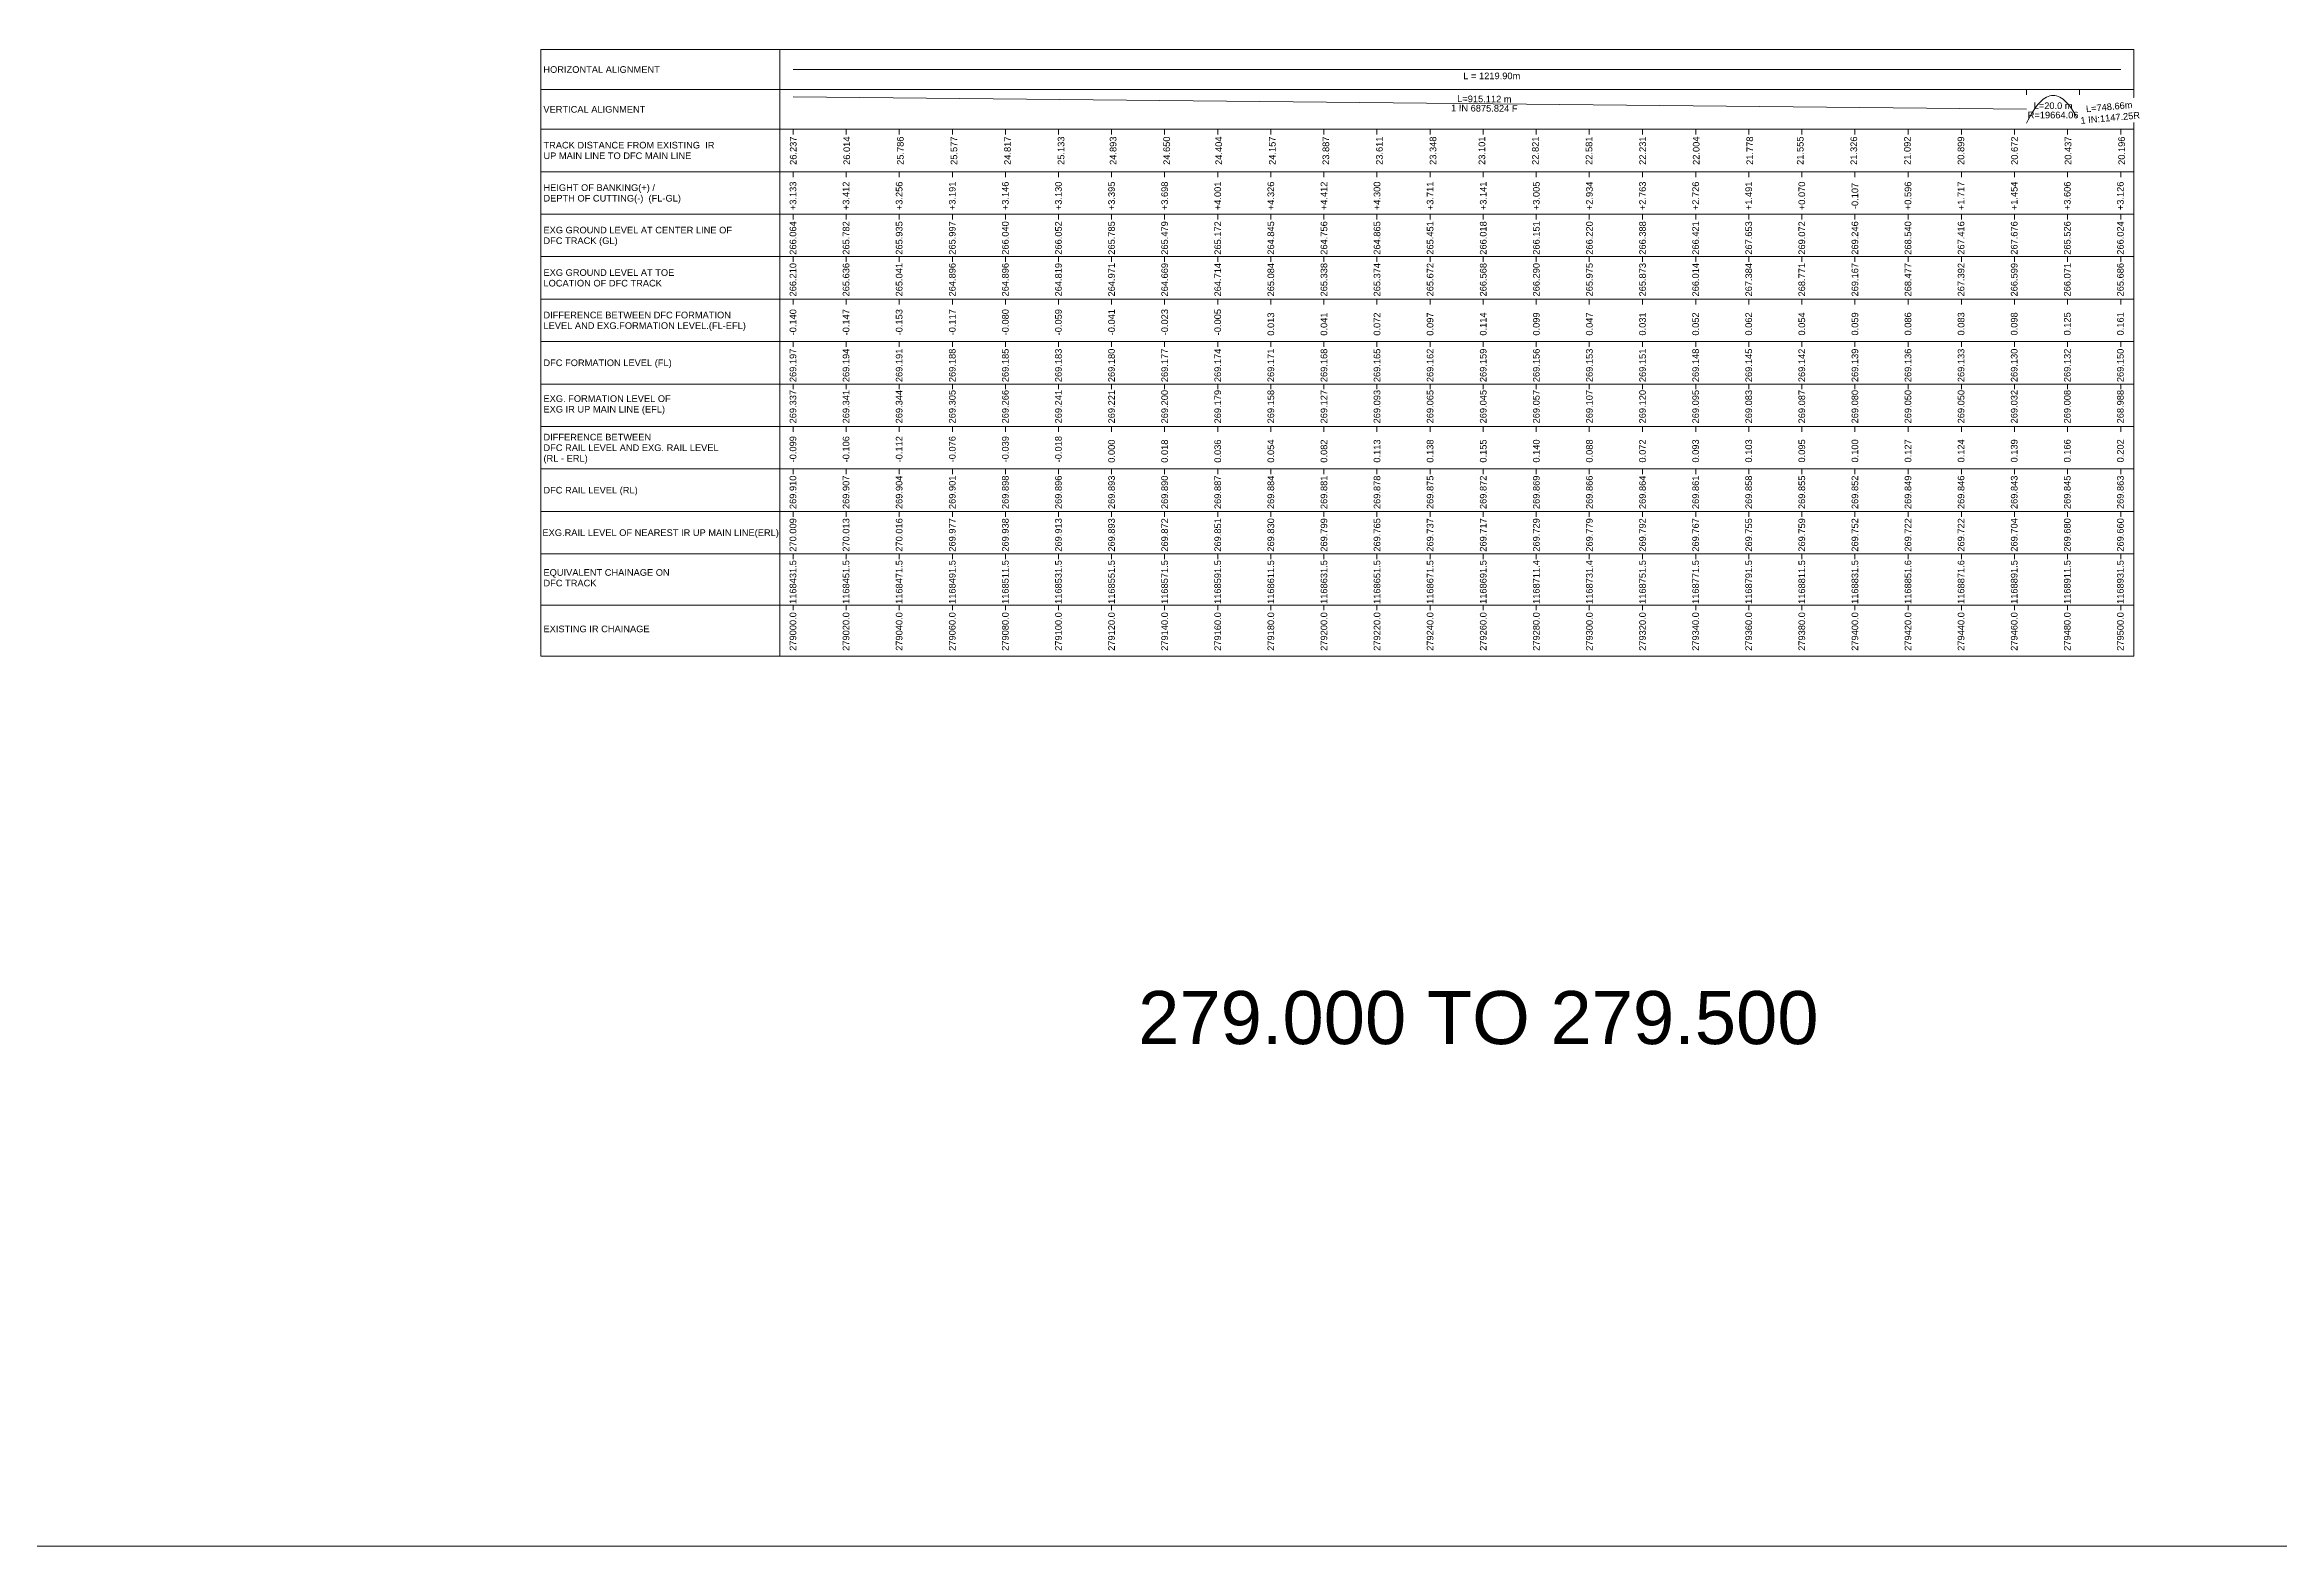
# Model space of a CAD drawing. Header units: feet. Extents: x -298 to 9968, y -12569 to -11656.
# Drawn here: x 1718 to 2560, y -12569 to -12003 of the extents above; entities that cross this region are included whole.
import ezdxf
from ezdxf.enums import TextEntityAlignment as Align

# ---------------------------------------------------------------- set-up
doc = ezdxf.new("R2010")
doc.units = ezdxf.units.FT
doc.header["$MEASUREMENT"] = 0
doc.layers.get('0').update_dxf_attribs({"lineweight": 0})
for name, color, linetype, lineweight in [('LS CUT FILL', 10, 'Continuous', 0), ('LS DIFF. EXG.RL & PRO. RL', 10, 'Continuous', 0), ('LS DIFF. PFL & EFL', 10, 'Continuous', 0), ('LS EXG GL', 7, 'Continuous', 0), ('LS EXG GL AT PRO TOE', 7, 'Continuous', 0), ('LS EXG IR CH', 7, 'Continuous', 0), ('LS EXG RL', 7, 'Continuous', 0), ('LS EXG. FL', 7, 'Continuous', 0), ('LS EXG. GL', 7, 'Continuous', 0), ('LS EXG. GL AT PRO. TOE', 7, 'Continuous', 0), ('LS EXG. IR CH', 7, 'Continuous', 0), ('LS EXG. RL', 7, 'Continuous', 0), ('LS FRAME', 7, 'Continuous', 0), ('LS PFL-EFL', 10, 'Continuous', 0), ('LS PRL-ERL', 10, 'Continuous', 0), ('LS PRO DFCC CHAINAGE', 10, 'Continuous', 0), ('LS PRO RAIL LEVEL', 10, 'Continuous', 0), ('LS PRO. CUT & FILL', 10, 'Continuous', 0), ('LS PRO. DFCC CH', 10, 'Continuous', 0), ('LS PRO. FL', 10, 'Continuous', 0), ('LS PRO. RL', 10, 'Continuous', 0), ('LS TICKS', 7, 'Continuous', 0), ('LS TRACK CENTER', 10, 'Continuous', 0), ("LS TRACK CENTER's", 10, 'Continuous', 0)]:
    doc.layers.add(name, color=color, linetype=linetype, lineweight=lineweight)
for name, color, linetype in [('LS HORIZONTAL ALIGNMENT', 10, 'Continuous'), ('LS VERTICAL ALIGNMENT', 10, 'Continuous'), ('ref text', 3, 'Continuous')]:
    doc.layers.add(name, color=color, linetype=linetype)
doc.styles.get("Standard").update_dxf_attribs({"font": 'arial.ttf'})
doc.styles.add('Style-Arial', font='arial.ttf')

msp = doc.modelspace()

# ---------------------------------------------------------------- linework, layer by layer
msp.add_lwpolyline([(1905, -12005), (1995, -12005)])
at = {"layer": 'LS FRAME'}
for points in [[(1995, -12233.54), (1905, -12233.54), (1905, -12005)], [(1995, -12020), (1905, -12020)], [(1995, -12035), (1905, -12035)], [(1995, -12051), (1905, -12051)], [(1905, -12051), (1995, -12051)], [(1995, -12067), (1905, -12067)], [(1905, -12067), (1995, -12067)], [(1995, -12083), (1905, -12083)], [(1905, -12083), (1995, -12083)], [(1995, -12099), (1905, -12099)], [(1995, -12115), (1905, -12115)], [(1905, -12115), (1995, -12115)], [(1995, -12131), (1905, -12131)], [(1905, -12131), (1995, -12131)], [(1995, -12147), (1905, -12147)], [(1905, -12147), (1995, -12147)], [(1995, -12163), (1905, -12163)], [(1905, -12163), (1995, -12163)], [(1995, -12179), (1905, -12179)], [(1995, -12195), (1905, -12195)], [(1995, -12214.27), (1905, -12214.27)]]:
    msp.add_lwpolyline(points, dxfattribs=at)
at = {"layer": 'LS FRAME', "color": 7, "linetype": 'Continuous', "lineweight": 0, "flags": 128}
for points in [[(1995, -12020), (2505.1, -12020), (2505.1, -12005), (1995, -12005), (1995, -12020)], [(1995, -12035), (2505.1, -12035), (2505.1, -12020), (1995, -12020), (1995, -12035)], [(1995, -12051), (2505.1, -12051), (2505.1, -12035), (1995, -12035), (1995, -12051)], [(1995, -12067), (2505.1, -12067), (2505.1, -12051), (1995, -12051), (1995, -12067)], [(1995, -12083), (2505.1, -12083), (2505.1, -12067), (1995, -12067), (1995, -12083)], [(1995, -12099), (2505.1, -12099), (2505.1, -12083), (1995, -12083), (1995, -12099)], [(1995, -12115), (2505.1, -12115), (2505.1, -12099), (1995, -12099), (1995, -12115)], [(1995, -12131), (2505.1, -12131), (2505.1, -12115), (1995, -12115), (1995, -12131)], [(1995, -12147), (2505.1, -12147), (2505.1, -12131), (1995, -12131), (1995, -12147)], [(1995, -12163), (2505.1, -12163), (2505.1, -12147), (1995, -12147), (1995, -12163)], [(1995, -12179), (2505.1, -12179), (2505.1, -12163), (1995, -12163), (1995, -12179)], [(1995, -12195), (2505.1, -12195), (2505.1, -12179), (1995, -12179), (1995, -12195)], [(1995, -12214.27), (2505.1, -12214.27), (2505.1, -12195), (1995, -12195), (1995, -12213)], [(1995, -12233.54), (2505.1, -12233.54), (2505.1, -12214.27), (1995, -12214.27), (1995, -12232.27)]]:
    msp.add_lwpolyline(points, close=True, dxfattribs=at)
at = {"layer": 'LS FRAME', "color": 7, "linetype": 'Continuous', "lineweight": 0}
msp.add_3dface([(1995, -12099), (1915, -12099), (1915, -12099)], dxfattribs=at)
at = {"layer": 'LS HORIZONTAL ALIGNMENT', "color": 1, "lineweight": 0, "flags": 128}
msp.add_lwpolyline([(2000, -12012.5), (2500.1, -12012.5)], dxfattribs=at)
at = {"layer": 'LS TICKS', "color": 7, "linetype": 'Continuous', "lineweight": 0, "flags": 128}
for points in [[(2464.64, -12022), (2464.64, -12020)], [(2484.64, -12022), (2484.64, -12020)], [(2000, -12037), (2000, -12035)], [(2020.01, -12037), (2020.01, -12035)], [(2040.01, -12037), (2040.01, -12035)], [(2060.03, -12037), (2060.03, -12035)], [(2080.03, -12037), (2080.03, -12035)], [(2099.99, -12037), (2099.99, -12035)], [(2119.99, -12037), (2119.99, -12035)], [(2139.98, -12037), (2139.98, -12035)], [(2159.98, -12037), (2159.98, -12035)], [(2179.98, -12037), (2179.98, -12035)], [(2199.94, -12037), (2199.94, -12035)], [(2219.94, -12037), (2219.94, -12035)], [(2239.98, -12037), (2239.98, -12035)], [(2259.98, -12037), (2259.98, -12035)], [(2279.89, -12037), (2279.89, -12035)], [(2299.89, -12037), (2299.89, -12035)], [(2320.01, -12037), (2320.01, -12035)], [(2340.01, -12037), (2340.01, -12035)], [(2360.02, -12037), (2360.02, -12035)], [(2380.02, -12037), (2380.02, -12035)], [(2400, -12037), (2400, -12035)], [(2420.07, -12037), (2420.07, -12035)], [(2440.1, -12037), (2440.1, -12035)], [(2460.06, -12037), (2460.06, -12035)], [(2480.07, -12037), (2480.07, -12035)], [(2500.1, -12037), (2500.1, -12035)], [(2000, -12053), (2000, -12051)], [(2020.01, -12053), (2020.01, -12051)], [(2040.01, -12053), (2040.01, -12051)], [(2060.03, -12053), (2060.03, -12051)], [(2080.03, -12053), (2080.03, -12051)], [(2099.99, -12053), (2099.99, -12051)], [(2119.99, -12053), (2119.99, -12051)], [(2139.98, -12053), (2139.98, -12051)], [(2159.98, -12053), (2159.98, -12051)], [(2179.98, -12053), (2179.98, -12051)], [(2199.94, -12053), (2199.94, -12051)], [(2219.94, -12053), (2219.94, -12051)], [(2239.98, -12053), (2239.98, -12051)], [(2259.98, -12053), (2259.98, -12051)], [(2279.89, -12053), (2279.89, -12051)], [(2299.89, -12053), (2299.89, -12051)], [(2320.01, -12053), (2320.01, -12051)], [(2340.01, -12053), (2340.01, -12051)], [(2360.02, -12053), (2360.02, -12051)], [(2380.02, -12053), (2380.02, -12051)], [(2400, -12053), (2400, -12051)], [(2420.07, -12053), (2420.07, -12051)], [(2440.1, -12053), (2440.1, -12051)], [(2460.06, -12053), (2460.06, -12051)], [(2480.07, -12053), (2480.07, -12051)], [(2500.1, -12053), (2500.1, -12051)], [(2000, -12069), (2000, -12067)], [(2020.01, -12069), (2020.01, -12067)], [(2040.01, -12069), (2040.01, -12067)], [(2060.03, -12069), (2060.03, -12067)], [(2080.03, -12069), (2080.03, -12067)], [(2099.99, -12069), (2099.99, -12067)], [(2119.99, -12069), (2119.99, -12067)], [(2139.98, -12069), (2139.98, -12067)], [(2159.98, -12069), (2159.98, -12067)], [(2179.98, -12069), (2179.98, -12067)], [(2199.94, -12069), (2199.94, -12067)], [(2219.94, -12069), (2219.94, -12067)], [(2239.98, -12069), (2239.98, -12067)], [(2259.98, -12069), (2259.98, -12067)], [(2279.89, -12069), (2279.89, -12067)], [(2299.89, -12069), (2299.89, -12067)], [(2320.01, -12069), (2320.01, -12067)], [(2340.01, -12069), (2340.01, -12067)], [(2360.02, -12069), (2360.02, -12067)], [(2380.02, -12069), (2380.02, -12067)], [(2400, -12069), (2400, -12067)], [(2420.07, -12069), (2420.07, -12067)], [(2440.1, -12069), (2440.1, -12067)], [(2460.06, -12069), (2460.06, -12067)], [(2480.07, -12069), (2480.07, -12067)], [(2500.1, -12069), (2500.1, -12067)], [(2000, -12085), (2000, -12083)], [(2020.01, -12085), (2020.01, -12083)], [(2040.01, -12085), (2040.01, -12083)], [(2060.03, -12085), (2060.03, -12083)], [(2080.03, -12085), (2080.03, -12083)], [(2099.99, -12085), (2099.99, -12083)], [(2119.99, -12085), (2119.99, -12083)], [(2139.98, -12085), (2139.98, -12083)], [(2159.98, -12085), (2159.98, -12083)], [(2179.98, -12085), (2179.98, -12083)], [(2199.94, -12085), (2199.94, -12083)], [(2219.94, -12085), (2219.94, -12083)], [(2239.98, -12085), (2239.98, -12083)], [(2259.98, -12085), (2259.98, -12083)], [(2279.89, -12085), (2279.89, -12083)], [(2299.89, -12085), (2299.89, -12083)], [(2320.01, -12085), (2320.01, -12083)], [(2340.01, -12085), (2340.01, -12083)], [(2360.02, -12085), (2360.02, -12083)], [(2380.02, -12085), (2380.02, -12083)], [(2400, -12085), (2400, -12083)], [(2420.07, -12085), (2420.07, -12083)], [(2440.1, -12085), (2440.1, -12083)], [(2460.06, -12085), (2460.06, -12083)], [(2480.07, -12085), (2480.07, -12083)], [(2500.1, -12085), (2500.1, -12083)], [(2000, -12101), (2000, -12099)], [(2020.01, -12101), (2020.01, -12099)], [(2040.01, -12101), (2040.01, -12099)], [(2060.03, -12101), (2060.03, -12099)], [(2080.03, -12101), (2080.03, -12099)], [(2099.99, -12101), (2099.99, -12099)], [(2119.99, -12101), (2119.99, -12099)], [(2139.98, -12101), (2139.98, -12099)], [(2159.98, -12101), (2159.98, -12099)], [(2179.98, -12101), (2179.98, -12099)], [(2199.94, -12101), (2199.94, -12099)], [(2219.94, -12101), (2219.94, -12099)], [(2239.98, -12101), (2239.98, -12099)], [(2259.98, -12101), (2259.98, -12099)], [(2279.89, -12101), (2279.89, -12099)], [(2299.89, -12101), (2299.89, -12099)], [(2320.01, -12101), (2320.01, -12099)], [(2340.01, -12101), (2340.01, -12099)], [(2360.02, -12101), (2360.02, -12099)], [(2380.02, -12101), (2380.02, -12099)], [(2400, -12101), (2400, -12099)], [(2420.07, -12101), (2420.07, -12099)], [(2440.1, -12101), (2440.1, -12099)], [(2460.06, -12101), (2460.06, -12099)], [(2480.07, -12101), (2480.07, -12099)], [(2500.1, -12101), (2500.1, -12099)], [(2000, -12117), (2000, -12115)], [(2020.01, -12117), (2020.01, -12115)], [(2040.01, -12117), (2040.01, -12115)], [(2060.03, -12117), (2060.03, -12115)], [(2080.03, -12117), (2080.03, -12115)], [(2099.99, -12117), (2099.99, -12115)], [(2119.99, -12117), (2119.99, -12115)], [(2139.98, -12117), (2139.98, -12115)], [(2159.98, -12117), (2159.98, -12115)], [(2179.98, -12117), (2179.98, -12115)], [(2199.94, -12117), (2199.94, -12115)], [(2219.94, -12117), (2219.94, -12115)], [(2239.98, -12117), (2239.98, -12115)], [(2259.98, -12117), (2259.98, -12115)], [(2279.89, -12117), (2279.89, -12115)], [(2299.89, -12117), (2299.89, -12115)], [(2320.01, -12117), (2320.01, -12115)], [(2340.01, -12117), (2340.01, -12115)], [(2360.02, -12117), (2360.02, -12115)], [(2380.02, -12117), (2380.02, -12115)], [(2400, -12117), (2400, -12115)], [(2420.07, -12117), (2420.07, -12115)], [(2440.1, -12117), (2440.1, -12115)], [(2460.06, -12117), (2460.06, -12115)], [(2480.07, -12117), (2480.07, -12115)], [(2500.1, -12117), (2500.1, -12115)], [(2000, -12133), (2000, -12131)], [(2020.01, -12133), (2020.01, -12131)], [(2040.01, -12133), (2040.01, -12131)], [(2060.03, -12133), (2060.03, -12131)], [(2080.03, -12133), (2080.03, -12131)], [(2099.99, -12133), (2099.99, -12131)], [(2119.99, -12133), (2119.99, -12131)], [(2139.98, -12133), (2139.98, -12131)], [(2159.98, -12133), (2159.98, -12131)], [(2179.98, -12133), (2179.98, -12131)], [(2199.94, -12133), (2199.94, -12131)], [(2219.94, -12133), (2219.94, -12131)], [(2239.98, -12133), (2239.98, -12131)], [(2259.98, -12133), (2259.98, -12131)], [(2279.89, -12133), (2279.89, -12131)], [(2299.89, -12133), (2299.89, -12131)], [(2320.01, -12133), (2320.01, -12131)], [(2340.01, -12133), (2340.01, -12131)], [(2360.02, -12133), (2360.02, -12131)], [(2380.02, -12133), (2380.02, -12131)], [(2400, -12133), (2400, -12131)], [(2420.07, -12133), (2420.07, -12131)], [(2440.1, -12133), (2440.1, -12131)], [(2460.06, -12133), (2460.06, -12131)], [(2480.07, -12133), (2480.07, -12131)], [(2500.1, -12133), (2500.1, -12131)], [(2000, -12149), (2000, -12147)], [(2020.01, -12149), (2020.01, -12147)], [(2040.01, -12149), (2040.01, -12147)], [(2060.03, -12149), (2060.03, -12147)], [(2080.03, -12149), (2080.03, -12147)], [(2099.99, -12149), (2099.99, -12147)], [(2119.99, -12149), (2119.99, -12147)], [(2139.98, -12149), (2139.98, -12147)], [(2159.98, -12149), (2159.98, -12147)], [(2179.98, -12149), (2179.98, -12147)], [(2199.94, -12149), (2199.94, -12147)], [(2219.94, -12149), (2219.94, -12147)], [(2239.98, -12149), (2239.98, -12147)], [(2259.98, -12149), (2259.98, -12147)], [(2279.89, -12149), (2279.89, -12147)], [(2299.89, -12149), (2299.89, -12147)], [(2320.01, -12149), (2320.01, -12147)], [(2340.01, -12149), (2340.01, -12147)], [(2360.02, -12149), (2360.02, -12147)], [(2380.02, -12149), (2380.02, -12147)], [(2400, -12149), (2400, -12147)], [(2420.07, -12149), (2420.07, -12147)], [(2440.1, -12149), (2440.1, -12147)], [(2460.06, -12149), (2460.06, -12147)], [(2480.07, -12149), (2480.07, -12147)], [(2500.1, -12149), (2500.1, -12147)], [(2000, -12165), (2000, -12163)], [(2020.01, -12165), (2020.01, -12163)], [(2040.01, -12165), (2040.01, -12163)], [(2060.03, -12165), (2060.03, -12163)], [(2080.03, -12165), (2080.03, -12163)], [(2099.99, -12165), (2099.99, -12163)], [(2119.99, -12165), (2119.99, -12163)], [(2139.98, -12165), (2139.98, -12163)], [(2159.98, -12165), (2159.98, -12163)], [(2179.98, -12165), (2179.98, -12163)], [(2199.94, -12165), (2199.94, -12163)], [(2219.94, -12165), (2219.94, -12163)], [(2239.98, -12165), (2239.98, -12163)], [(2259.98, -12165), (2259.98, -12163)], [(2279.89, -12165), (2279.89, -12163)], [(2299.89, -12165), (2299.89, -12163)], [(2320.01, -12165), (2320.01, -12163)], [(2340.01, -12165), (2340.01, -12163)], [(2360.02, -12165), (2360.02, -12163)], [(2380.02, -12165), (2380.02, -12163)], [(2400, -12165), (2400, -12163)], [(2420.07, -12165), (2420.07, -12163)], [(2440.1, -12165), (2440.1, -12163)], [(2460.06, -12165), (2460.06, -12163)], [(2480.07, -12165), (2480.07, -12163)], [(2500.1, -12165), (2500.1, -12163)], [(2000, -12181), (2000, -12179)], [(2020.01, -12181), (2020.01, -12179)], [(2040.01, -12181), (2040.01, -12179)], [(2060.03, -12181), (2060.03, -12179)], [(2080.03, -12181), (2080.03, -12179)], [(2099.99, -12181), (2099.99, -12179)], [(2119.99, -12181), (2119.99, -12179)], [(2139.98, -12181), (2139.98, -12179)], [(2159.98, -12181), (2159.98, -12179)], [(2179.98, -12181), (2179.98, -12179)], [(2199.94, -12181), (2199.94, -12179)], [(2219.94, -12181), (2219.94, -12179)], [(2239.98, -12181), (2239.98, -12179)], [(2259.98, -12181), (2259.98, -12179)], [(2279.89, -12181), (2279.89, -12179)], [(2299.89, -12181), (2299.89, -12179)], [(2320.01, -12181), (2320.01, -12179)], [(2340.01, -12181), (2340.01, -12179)], [(2360.02, -12181), (2360.02, -12179)], [(2380.02, -12181), (2380.02, -12179)], [(2400, -12181), (2400, -12179)], [(2420.07, -12181), (2420.07, -12179)], [(2440.1, -12181), (2440.1, -12179)], [(2460.06, -12181), (2460.06, -12179)], [(2480.07, -12181), (2480.07, -12179)], [(2500.1, -12181), (2500.1, -12179)], [(2000, -12197), (2000, -12195)], [(2020.01, -12197), (2020.01, -12195)], [(2040.01, -12197), (2040.01, -12195)], [(2060.03, -12197), (2060.03, -12195)], [(2080.03, -12197), (2080.03, -12195)], [(2099.99, -12197), (2099.99, -12195)], [(2119.99, -12197), (2119.99, -12195)], [(2139.98, -12197), (2139.98, -12195)], [(2159.98, -12197), (2159.98, -12195)], [(2179.98, -12197), (2179.98, -12195)], [(2199.94, -12197), (2199.94, -12195)], [(2219.94, -12197), (2219.94, -12195)], [(2239.98, -12197), (2239.98, -12195)], [(2259.98, -12197), (2259.98, -12195)], [(2279.89, -12197), (2279.89, -12195)], [(2299.89, -12197), (2299.89, -12195)], [(2320.01, -12197), (2320.01, -12195)], [(2340.01, -12197), (2340.01, -12195)], [(2360.02, -12197), (2360.02, -12195)], [(2380.02, -12197), (2380.02, -12195)], [(2400, -12197), (2400, -12195)], [(2420.07, -12197), (2420.07, -12195)], [(2440.1, -12197), (2440.1, -12195)], [(2460.06, -12197), (2460.06, -12195)], [(2480.07, -12197), (2480.07, -12195)], [(2500.1, -12197), (2500.1, -12195)], [(2000, -12216.27), (2000, -12214.27)], [(2020.01, -12216.27), (2020.01, -12214.27)], [(2040.01, -12216.27), (2040.01, -12214.27)], [(2060.03, -12216.27), (2060.03, -12214.27)], [(2080.03, -12216.27), (2080.03, -12214.27)], [(2099.99, -12216.27), (2099.99, -12214.27)], [(2119.99, -12216.27), (2119.99, -12214.27)], [(2139.98, -12216.27), (2139.98, -12214.27)], [(2159.98, -12216.27), (2159.98, -12214.27)], [(2179.98, -12216.27), (2179.98, -12214.27)], [(2199.94, -12216.27), (2199.94, -12214.27)], [(2219.94, -12216.27), (2219.94, -12214.27)], [(2239.98, -12216.27), (2239.98, -12214.27)], [(2259.98, -12216.27), (2259.98, -12214.27)], [(2279.89, -12216.27), (2279.89, -12214.27)], [(2299.89, -12216.27), (2299.89, -12214.27)], [(2320.01, -12216.27), (2320.01, -12214.27)], [(2340.01, -12216.27), (2340.01, -12214.27)], [(2360.02, -12216.27), (2360.02, -12214.27)], [(2380.02, -12216.27), (2380.02, -12214.27)], [(2400, -12216.27), (2400, -12214.27)], [(2420.07, -12216.27), (2420.07, -12214.27)], [(2440.1, -12216.27), (2440.1, -12214.27)], [(2460.06, -12216.27), (2460.06, -12214.27)], [(2480.07, -12216.27), (2480.07, -12214.27)], [(2500.1, -12216.27), (2500.1, -12214.27)]]:
    msp.add_lwpolyline(points, dxfattribs=at)
at = {"layer": 'LS VERTICAL ALIGNMENT', "color": 1, "linetype": 'Continuous', "lineweight": 0, "flags": 128}
for points in [[(2000, -12022.81), (2464.64, -12027.38)], [(2464.64, -12032.75), (2465.27, -12031.48), (2465.89, -12030.29), (2466.52, -12029.18), (2467.14, -12028.16), (2467.77, -12027.21), (2468.39, -12026.35), (2469.02, -12025.57), (2469.64, -12024.88), (2470.27, -12024.26), (2470.89, -12023.73), (2471.52, -12023.28), (2472.14, -12022.91), (2472.77, -12022.62), (2473.39, -12022.41), (2474.02, -12022.29), (2475.27, -12022.29), (2475.89, -12022.41), (2476.52, -12022.62), (2477.14, -12022.91), (2477.77, -12023.28), (2478.39, -12023.73), (2479.02, -12024.26), (2479.64, -12024.88), (2480.27, -12025.57), (2480.89, -12026.35), (2481.52, -12027.21), (2482.14, -12028.16), (2482.77, -12029.18), (2483.39, -12030.29), (2484.02, -12031.48), (2484.64, -12032.75)], [(2484.64, -12029.54), (2500.1, -12028.17)]]:
    msp.add_lwpolyline(points, dxfattribs=at)

# ---------------------------------------------------------------- texts
at = {"color": 1, "style": 'Style-Arial'}
for s, p in [('269.197', (2001.23, -12130.3)), ('269.194', (2021.23, -12130.3)), ('269.191', (2041.23, -12130.3)), ('269.188', (2061.23, -12130.3)), ('269.185', (2081.23, -12130.3)), ('269.183', (2101.23, -12130.3)), ('269.180', (2121.23, -12130.3)), ('269.177', (2141.23, -12130.3)), ('269.174', (2161.23, -12130.3)), ('269.171', (2181.23, -12130.3)), ('269.168', (2201.23, -12130.3)), ('269.165', (2221.23, -12130.3)), ('269.162', (2241.23, -12130.3)), ('269.159', (2261.23, -12130.3)), ('269.156', (2281.23, -12130.3)), ('269.153', (2301.23, -12130.3)), ('269.151', (2321.23, -12130.3)), ('269.148', (2341.23, -12130.3)), ('269.145', (2361.23, -12130.3)), ('269.142', (2381.23, -12130.3)), ('269.139', (2401.23, -12130.3)), ('269.136', (2421.23, -12130.3)), ('269.133', (2441.23, -12130.3)), ('269.130', (2461.23, -12130.3)), ('269.132', (2481.23, -12130.3)), ('269.150', (2501.23, -12130.3))]:
    msp.add_text(s, height=2.5, rotation=90, dxfattribs=at).set_placement(p)
at = {"layer": 'LS CUT FILL'}
for s, p in [('+3.133', (2001.23, -12065.5)), ('+3.412', (2021.23, -12065.5)), ('+3.256', (2041.23, -12065.5)), ('+3.191', (2061.23, -12065.5)), ('+3.146', (2081.23, -12065.5)), ('+3.130', (2101.23, -12065.5)), ('+3.395', (2121.23, -12065.5)), ('+3.698', (2141.23, -12065.5)), ('+4.001', (2161.23, -12065.5)), ('+4.326', (2181.23, -12065.5)), ('+4.412', (2201.23, -12065.5)), ('+4.300', (2221.23, -12065.5)), ('+3.711', (2241.23, -12065.5)), ('+3.141', (2261.23, -12065.5)), ('+3.005', (2281.23, -12065.5)), ('+2.934', (2301.23, -12065.5)), ('+2.763', (2321.23, -12065.5)), ('+2.726', (2341.23, -12065.5)), ('+1.491', (2361.23, -12065.5)), ('+0.070', (2381.23, -12065.5)), ('-0.107', (2401.23, -12065.1)), ('+0.596', (2421.23, -12065.5)), ('+1.717', (2441.23, -12065.5)), ('+1.454', (2461.23, -12065.5)), ('+3.606', (2481.23, -12065.5)), ('+3.126', (2501.23, -12065.5))]:
    msp.add_text(s, height=2.5, rotation=90, dxfattribs=at).set_placement(p)
at = {"layer": 'LS DIFF. EXG.RL & PRO. RL', "color": 10, "style": 'Style-Arial'}
for s, p in [('DIFFERENCE BETWEEN ', (1906, -12151)), ('DFC RAIL LEVEL AND EXG. RAIL LEVEL ', (1906, -12155)), ('(RL - ERL)', (1906, -12159))]:
    msp.add_text(s, height=2.5, rotation=0.00003, dxfattribs=at).set_placement(p, align=Align.MIDDLE_LEFT)
at = {"layer": 'LS DIFF. PFL & EFL', "color": 10, "style": 'Style-Arial'}
for s, p in [('DIFFERENCE BETWEEN DFC FORMATION ', (1906, -12105)), ('LEVEL AND EXG.FORMATION LEVEL.(FL-EFL)', (1906, -12109))]:
    msp.add_text(s, height=2.5, rotation=0.00003, dxfattribs=at).set_placement(p, align=Align.MIDDLE_LEFT)
at = {"layer": 'LS EXG GL', "style": 'Style-Arial'}
for s, p in [('266.064', (2001.23, -12082.29)), ('265.782', (2021.23, -12082.29)), ('265.935', (2041.23, -12082.29)), ('265.997', (2061.23, -12082.29)), ('266.040', (2081.23, -12082.29)), ('266.052', (2101.23, -12082.29)), ('265.785', (2121.23, -12082.29)), ('265.479', (2141.23, -12082.29)), ('265.172', (2161.23, -12082.29)), ('264.845', (2181.23, -12082.29)), ('264.756', (2201.23, -12082.29)), ('264.865', (2221.23, -12082.29)), ('265.451', (2241.23, -12082.29)), ('266.018', (2261.23, -12082.29)), ('266.151', (2281.23, -12082.29)), ('266.220', (2301.23, -12082.29)), ('266.388', (2321.23, -12082.29)), ('266.421', (2341.23, -12082.29)), ('267.653', (2361.23, -12082.29)), ('269.072', (2381.23, -12082.29)), ('269.246', (2401.23, -12082.29)), ('268.540', (2421.23, -12082.29)), ('267.416', (2441.23, -12082.29)), ('267.676', (2461.23, -12082.29)), ('265.526', (2481.23, -12082.29)), ('266.024', (2501.23, -12082.29))]:
    msp.add_text(s, height=2.5, rotation=90, dxfattribs=at).set_placement(p)
at = {"layer": 'LS EXG GL AT PRO TOE', "color": 7, "style": 'Style-Arial'}
for s, p in [('EXG GROUND LEVEL AT TOE', (1906, -12089)), ('LOCATION OF DFC TRACK', (1906, -12093))]:
    msp.add_text(s, height=2.5, rotation=0.00003, dxfattribs=at).set_placement(p, align=Align.MIDDLE_LEFT)
at = {"layer": 'LS EXG IR CH', "lineweight": 0, "style": 'Style-Arial'}
for s, p in [('279000.0', (1999.98, -12216.97)), ('279020.0', (2019.98, -12216.97)), ('279040.0', (2039.98, -12216.97)), ('279060.0', (2059.98, -12216.97)), ('279080.0', (2079.98, -12216.97)), ('279100.0', (2099.98, -12216.97)), ('279120.0', (2119.98, -12216.97)), ('279140.0', (2139.98, -12216.97)), ('279160.0', (2159.98, -12216.97)), ('279180.0', (2179.98, -12216.97)), ('279200.0', (2199.98, -12216.97)), ('279220.0', (2219.98, -12216.97)), ('279240.0', (2239.98, -12216.97)), ('279260.0', (2259.98, -12216.97)), ('279280.0', (2279.98, -12216.97)), ('279300.0', (2299.98, -12216.97)), ('279320.0', (2319.98, -12216.97)), ('279340.0', (2339.98, -12216.97)), ('279360.0', (2359.98, -12216.97)), ('279380.0', (2379.98, -12216.97)), ('279400.0', (2399.98, -12216.97)), ('279420.0', (2419.98, -12216.97)), ('279440.0', (2439.98, -12216.97)), ('279460.0', (2459.98, -12216.97)), ('279480.0', (2479.98, -12216.97)), ('279500.0', (2499.98, -12216.97))]:
    msp.add_text(s, height=2.5, rotation=90, dxfattribs=at).set_placement(p, align=Align.MIDDLE_RIGHT)
at = {"layer": 'LS EXG RL', "style": 'Style-Arial'}
for s, p in [('270.009', (2001.23, -12194.18)), ('270.013', (2021.23, -12194.18)), ('270.016', (2041.23, -12194.18)), ('269.977', (2061.23, -12194.18)), ('269.938', (2081.23, -12194.18)), ('269.913', (2101.23, -12194.18)), ('269.893', (2121.23, -12194.18)), ('269.872', (2141.23, -12194.18)), ('269.851', (2161.23, -12194.18)), ('269.830', (2181.23, -12194.18)), ('269.799', (2201.23, -12194.18)), ('269.765', (2221.23, -12194.18)), ('269.737', (2241.23, -12194.18)), ('269.717', (2261.23, -12194.18)), ('269.729', (2281.23, -12194.18)), ('269.779', (2301.23, -12194.18)), ('269.792', (2321.23, -12194.18)), ('269.767', (2341.23, -12194.18)), ('269.755', (2361.23, -12194.18)), ('269.759', (2381.23, -12194.18)), ('269.752', (2401.23, -12194.18)), ('269.722', (2421.23, -12194.18)), ('269.722', (2441.23, -12194.18)), ('269.704', (2461.23, -12194.18)), ('269.680', (2481.23, -12194.18)), ('269.660', (2501.23, -12194.18))]:
    msp.add_text(s, height=2.5, rotation=90, dxfattribs=at).set_placement(p)
at = {"layer": 'LS EXG. FL', "style": 'Style-Arial'}
for s, p in [('EXG. FORMATION LEVEL OF', (1906, -12136.5)), ('EXG IR UP MAIN LINE (EFL)', (1906, -12140.5))]:
    msp.add_text(s, height=2.5, rotation=0.00003, dxfattribs=at).set_placement(p, align=Align.MIDDLE_LEFT)
for s, p in [('269.337', (2001.23, -12145.85)), ('269.341', (2021.23, -12145.85)), ('269.344', (2041.23, -12145.85)), ('269.305', (2061.23, -12145.85)), ('269.266', (2081.23, -12145.85)), ('269.241', (2101.23, -12145.85)), ('269.221', (2121.23, -12145.85)), ('269.200', (2141.23, -12145.85)), ('269.179', (2161.23, -12145.85)), ('269.158', (2181.23, -12145.85)), ('269.127', (2201.23, -12145.85)), ('269.093', (2221.23, -12145.85)), ('269.065', (2241.23, -12145.85)), ('269.045', (2261.23, -12145.85)), ('269.057', (2281.23, -12145.85)), ('269.107', (2301.23, -12145.85)), ('269.120', (2321.23, -12145.85)), ('269.095', (2341.23, -12145.85)), ('269.083', (2361.23, -12145.85)), ('269.087', (2381.23, -12145.85)), ('269.080', (2401.23, -12145.85)), ('269.050', (2421.23, -12145.85)), ('269.050', (2441.23, -12145.85)), ('269.032', (2461.23, -12145.85)), ('269.008', (2481.23, -12145.85)), ('268.988', (2501.23, -12145.85))]:
    msp.add_text(s, height=2.5, rotation=90, dxfattribs=at).set_placement(p)
at = {"layer": 'LS EXG. GL', "color": 7, "style": 'Style-Arial'}
for s, p in [('EXG GROUND LEVEL AT CENTER LINE OF ', (1906, -12073)), ('DFC TRACK (GL)', (1906, -12077))]:
    msp.add_text(s, height=2.5, rotation=0.00003, dxfattribs=at).set_placement(p, align=Align.MIDDLE_LEFT)
at = {"layer": 'LS EXG. GL AT PRO. TOE', "style": 'Style-Arial'}
for s, p in [('266.210', (2001.23, -12098.02)), ('265.636', (2021.23, -12098.02)), ('265.041', (2041.23, -12098.02)), ('264.896', (2061.23, -12098.02)), ('264.896', (2081.23, -12098.02)), ('264.819', (2101.23, -12098.02)), ('264.971', (2121.23, -12098.02)), ('264.669', (2141.23, -12098.02)), ('264.714', (2161.23, -12098.02)), ('265.084', (2181.23, -12098.02)), ('265.338', (2201.23, -12098.02)), ('265.374', (2221.23, -12098.02)), ('265.672', (2241.23, -12098.02)), ('266.568', (2261.23, -12098.02)), ('266.290', (2281.23, -12098.02)), ('265.975', (2301.23, -12098.02)), ('265.873', (2321.23, -12098.02)), ('266.014', (2341.23, -12098.02)), ('267.384', (2361.23, -12098.02)), ('268.771', (2381.23, -12098.02)), ('269.167', (2401.23, -12098.02)), ('268.477', (2421.23, -12098.02)), ('267.392', (2441.23, -12098.02)), ('266.599', (2461.23, -12098.02)), ('266.071', (2481.23, -12098.02)), ('265.686', (2501.23, -12098.02))]:
    msp.add_text(s, height=2.5, rotation=90, dxfattribs=at).set_placement(p)
at = {"layer": 'LS EXG. IR CH', "style": 'Style-Arial'}
msp.add_text('EXISTING IR CHAINAGE', height=2.5, rotation=0.00003, dxfattribs=at).set_placement((1906, -12223.27), align=Align.MIDDLE_LEFT)
at = {"layer": 'LS EXG. RL', "style": 'Style-Arial'}
msp.add_text('EXG.RAIL LEVEL OF NEAREST IR UP MAIN LINE(ERL)', height=2.5, rotation=0.00003, dxfattribs=at).set_placement((1905.61, -12187), align=Align.MIDDLE_LEFT)
at = {"layer": 'LS HORIZONTAL ALIGNMENT', "style": 'Style-Arial'}
msp.add_text('HORIZONTAL ALIGNMENT', height=2.5, rotation=0.00003, dxfattribs=at).set_placement((1905.97, -12012.5), align=Align.MIDDLE_LEFT)
at = {"layer": 'LS HORIZONTAL ALIGNMENT', "color": 1, "lineweight": 0, "insert": (2263.21, -12014.92), "char_height": 2.5, "attachment_point": 5, "line_spacing_factor": 0.6, "style": 'Style-Arial'}
msp.add_mtext('L = 1219.90m', dxfattribs=at)
at = {"layer": 'LS PFL-EFL', "style": 'Style-Arial'}
for s, p in [('-0.140', (2001.23, -12112.69)), ('-0.147', (2021.23, -12112.69)), ('-0.153', (2041.23, -12112.68)), ('-0.117', (2061.23, -12112.67)), ('-0.080', (2081.23, -12112.67)), ('-0.059', (2101.23, -12112.66)), ('-0.041', (2121.23, -12112.66)), ('-0.023', (2141.23, -12112.65)), ('-0.005', (2161.23, -12112.64)), ('0.013', (2181.23, -12112.8)), ('0.041', (2201.23, -12112.79)), ('0.072', (2221.23, -12112.79)), ('0.097', (2241.23, -12112.78)), ('0.114', (2261.23, -12112.77)), ('0.099', (2281.23, -12112.77)), ('0.047', (2301.23, -12112.76)), ('0.031', (2321.23, -12112.75)), ('0.052', (2341.23, -12112.75)), ('0.062', (2361.23, -12112.74)), ('0.054', (2381.23, -12112.73)), ('0.059', (2401.23, -12112.73)), ('0.086', (2421.23, -12112.72)), ('0.083', (2441.23, -12112.71)), ('0.098', (2461.23, -12112.71)), ('0.125', (2481.23, -12112.7)), ('0.161', (2501.23, -12112.69))]:
    msp.add_text(s, height=2.5, rotation=90, dxfattribs=at).set_placement(p)
at = {"layer": 'LS PRL-ERL', "style": 'Style-Arial'}
for s, p in [('-0.099', (2001.23, -12160.54)), ('-0.106', (2021.23, -12160.54)), ('-0.112', (2041.23, -12160.53)), ('-0.076', (2061.23, -12160.52)), ('-0.039', (2081.23, -12160.52)), ('-0.018', (2101.23, -12160.51)), ('0.000', (2121.23, -12160.67)), ('0.018', (2141.23, -12160.66)), ('0.036', (2161.23, -12160.65)), ('0.054', (2181.23, -12160.65)), ('0.082', (2201.23, -12160.64)), ('0.113', (2221.23, -12160.63)), ('0.138', (2241.23, -12160.63)), ('0.155', (2261.23, -12160.62)), ('0.140', (2281.23, -12160.61)), ('0.088', (2301.23, -12160.61)), ('0.072', (2321.23, -12160.6)), ('0.093', (2341.23, -12160.59)), ('0.103', (2361.23, -12160.59)), ('0.095', (2381.23, -12160.58)), ('0.100', (2401.23, -12160.58)), ('0.127', (2421.23, -12160.57)), ('0.124', (2441.23, -12160.56)), ('0.139', (2461.23, -12160.56)), ('0.166', (2481.23, -12160.55)), ('0.202', (2501.23, -12160.54))]:
    msp.add_text(s, height=2.5, rotation=90, dxfattribs=at).set_placement(p)
at = {"layer": 'LS PRO DFCC CHAINAGE', "style": 'Style-Arial'}
for s, p in [('1168431.5', (2001.23, -12213.87)), ('1168451.5', (2021.23, -12213.87)), ('1168471.5', (2041.23, -12213.87)), ('1168491.5', (2061.23, -12213.87)), ('1168511.5', (2081.23, -12213.87)), ('1168531.5', (2101.23, -12213.87)), ('1168551.5', (2121.23, -12213.87)), ('1168571.5', (2141.23, -12213.87)), ('1168591.5', (2161.23, -12213.87)), ('1168611.5', (2181.23, -12213.87)), ('1168631.5', (2201.23, -12213.87)), ('1168651.5', (2221.23, -12213.87)), ('1168671.5', (2241.23, -12213.87)), ('1168691.5', (2261.23, -12213.87)), ('1168711.4', (2281.23, -12213.87)), ('1168731.4', (2301.23, -12213.87)), ('1168751.5', (2321.23, -12213.87)), ('1168771.5', (2341.23, -12213.87)), ('1168791.5', (2361.23, -12213.87)), ('1168811.5', (2381.23, -12213.87)), ('1168831.5', (2401.23, -12213.87)), ('1168851.6', (2421.23, -12213.87)), ('1168871.6', (2441.23, -12213.87)), ('1168891.5', (2461.23, -12213.87)), ('1168911.5', (2481.23, -12213.87)), ('1168931.5', (2501.23, -12213.87))]:
    msp.add_text(s, height=2.5, rotation=90, dxfattribs=at).set_placement(p)
at = {"layer": 'LS PRO RAIL LEVEL', "style": 'Style-Arial'}
for s, p in [('269.910', (2001.23, -12178.12)), ('269.907', (2021.23, -12178.12)), ('269.904', (2041.23, -12178.12)), ('269.901', (2061.23, -12178.12)), ('269.898', (2081.23, -12178.12)), ('269.896', (2101.23, -12178.12)), ('269.893', (2121.23, -12178.12)), ('269.890', (2141.23, -12178.12)), ('269.887', (2161.23, -12178.12)), ('269.884', (2181.23, -12178.12)), ('269.881', (2201.23, -12178.12)), ('269.878', (2221.23, -12178.12)), ('269.875', (2241.23, -12178.12)), ('269.872', (2261.23, -12178.12)), ('269.869', (2281.23, -12178.12)), ('269.866', (2301.23, -12178.12)), ('269.864', (2321.23, -12178.12)), ('269.861', (2341.23, -12178.12)), ('269.858', (2361.23, -12178.12)), ('269.855', (2381.23, -12178.12)), ('269.852', (2401.23, -12178.12)), ('269.849', (2421.23, -12178.12)), ('269.846', (2441.23, -12178.12)), ('269.843', (2461.23, -12178.12)), ('269.845', (2481.23, -12178.12)), ('269.863', (2501.23, -12178.12))]:
    msp.add_text(s, height=2.5, rotation=90, dxfattribs=at).set_placement(p)
at = {"layer": 'LS PRO. CUT & FILL', "color": 10, "style": 'Style-Arial'}
for s, p in [('HEIGHT OF BANKING(+) /', (1906, -12057)), ('DEPTH OF CUTTING(-)  (FL-GL)', (1906, -12061))]:
    msp.add_text(s, height=2.5, rotation=0.00003, dxfattribs=at).set_placement(p, align=Align.MIDDLE_LEFT)
at = {"layer": 'LS PRO. DFCC CH', "color": 10, "style": 'Style-Arial'}
for s, p in [('EQUIVALENT CHAINAGE ON ', (1906, -12202)), ('DFC TRACK', (1906, -12206))]:
    msp.add_text(s, height=2.5, rotation=0.00003, dxfattribs=at).set_placement(p, align=Align.MIDDLE_LEFT)
at = {"layer": 'LS PRO. FL', "color": 10, "style": 'Style-Arial'}
msp.add_text('DFC FORMATION LEVEL (FL) ', height=2.5, rotation=0.00003, dxfattribs=at).set_placement((1906, -12123), align=Align.MIDDLE_LEFT)
at = {"layer": 'LS PRO. RL', "color": 10, "style": 'Style-Arial'}
msp.add_text('DFC RAIL LEVEL (RL)', height=2.5, rotation=0.00003, dxfattribs=at).set_placement((1906, -12171), align=Align.MIDDLE_LEFT)
at = {"layer": 'LS TRACK CENTER'}
for s, p in [('26.237', (2001.32, -12048.43)), ('26.014', (2021.5, -12048.43)), ('25.786', (2041.68, -12048.43)), ('25.577', (2061.86, -12048.43)), ('24.817', (2082.04, -12048.43)), ('25.133', (2102.22, -12048.43)), ('24.893', (2121.82, -12048.43)), ('24.650', (2141.99, -12048.43)), ('24.404', (2161.59, -12048.43)), ('24.157', (2181.77, -12048.43)), ('23.887', (2201.95, -12048.43)), ('23.611', (2222.13, -12048.43)), ('23.348', (2242.31, -12048.43)), ('23.101', (2260.73, -12048.43)), ('22.821', (2280.91, -12048.43)), ('22.581', (2301.09, -12048.43)), ('22.231', (2321.27, -12048.43)), ('22.004', (2341.45, -12048.43)), ('21.778', (2361.63, -12048.43)), ('21.555', (2380.64, -12048.43)), ('21.326', (2400.82, -12048.43)), ('21.092', (2421, -12048.43)), ('20.899', (2441.17, -12048.43)), ('20.672', (2461.35, -12048.43)), ('20.437', (2481.53, -12048.43)), ('20.196', (2501.71, -12048.43))]:
    msp.add_text(s, height=2.5, rotation=90, dxfattribs=at).set_placement(p)
at = {"layer": "LS TRACK CENTER's", "color": 10, "style": 'Style-Arial'}
for s, p in [('TRACK DISTANCE FROM EXISTING  IR ', (1906, -12041)), ('UP MAIN LINE TO DFC MAIN LINE', (1906, -12045))]:
    msp.add_text(s, height=2.5, rotation=0.00003, dxfattribs=at).set_placement(p, align=Align.MIDDLE_LEFT)
at = {"layer": 'LS VERTICAL ALIGNMENT', "style": 'Style-Arial'}
msp.add_text('VERTICAL ALIGNMENT', height=2.5, rotation=0.00003, dxfattribs=at).set_placement((1905.97, -12027.5), align=Align.MIDDLE_LEFT)
at = {"layer": 'LS VERTICAL ALIGNMENT', "color": 1, "lineweight": 0, "insert": (2260.4, -12025.37), "char_height": 2.5, "attachment_point": 5, "rotation": 359.48999, "line_spacing_factor": 0.84, "style": 'Style-Arial'}
msp.add_mtext('L=915.112 m\\P1 IN 6875.824 F', dxfattribs=at)
at = {"layer": 'LS VERTICAL ALIGNMENT', "color": 1, "lineweight": 0, "insert": (2474.64, -12027.92), "char_height": 2.5, "attachment_point": 5, "line_spacing_factor": 0.84, "style": 'Style-Arial'}
msp.add_mtext('L=20.0 m\\PR=19664.06', dxfattribs=at)
at = {"layer": 'ref text', "color": 3, "insert": (2130, -12380), "char_height": 20, "width": 256.3165, "attachment_point": 7, "bg_fill": 3, "box_fill_scale": 1.5, "bg_fill_color": 256, "bg_fill_transparency": 0}
msp.add_mtext('279.000 TO 279.500', dxfattribs=at)

# ---------------------------------------------------------------- next in the draw order: linework, layer by layer
msp.add_lwpolyline([(-297.68, -11655.51), (9968.22, -11655.51), (9968.22, -12568.93), (-297.68, -12568.93)], close=True)

# ---------------------------------------------------------------- next in the draw order: texts
at = {"layer": 'LS VERTICAL ALIGNMENT', "color": 1, "lineweight": 0, "insert": (2495.96, -12028.64), "char_height": 2.5, "attachment_point": 5, "rotation": 5.33214, "line_spacing_factor": 0.84, "style": 'Style-Arial', "bg_fill": 2}
msp.add_mtext('\\pxsm1;L=748.66m\\P\\ps*;1 IN:1147.25R', dxfattribs=at)

doc.saveas('drawing.dxf')
